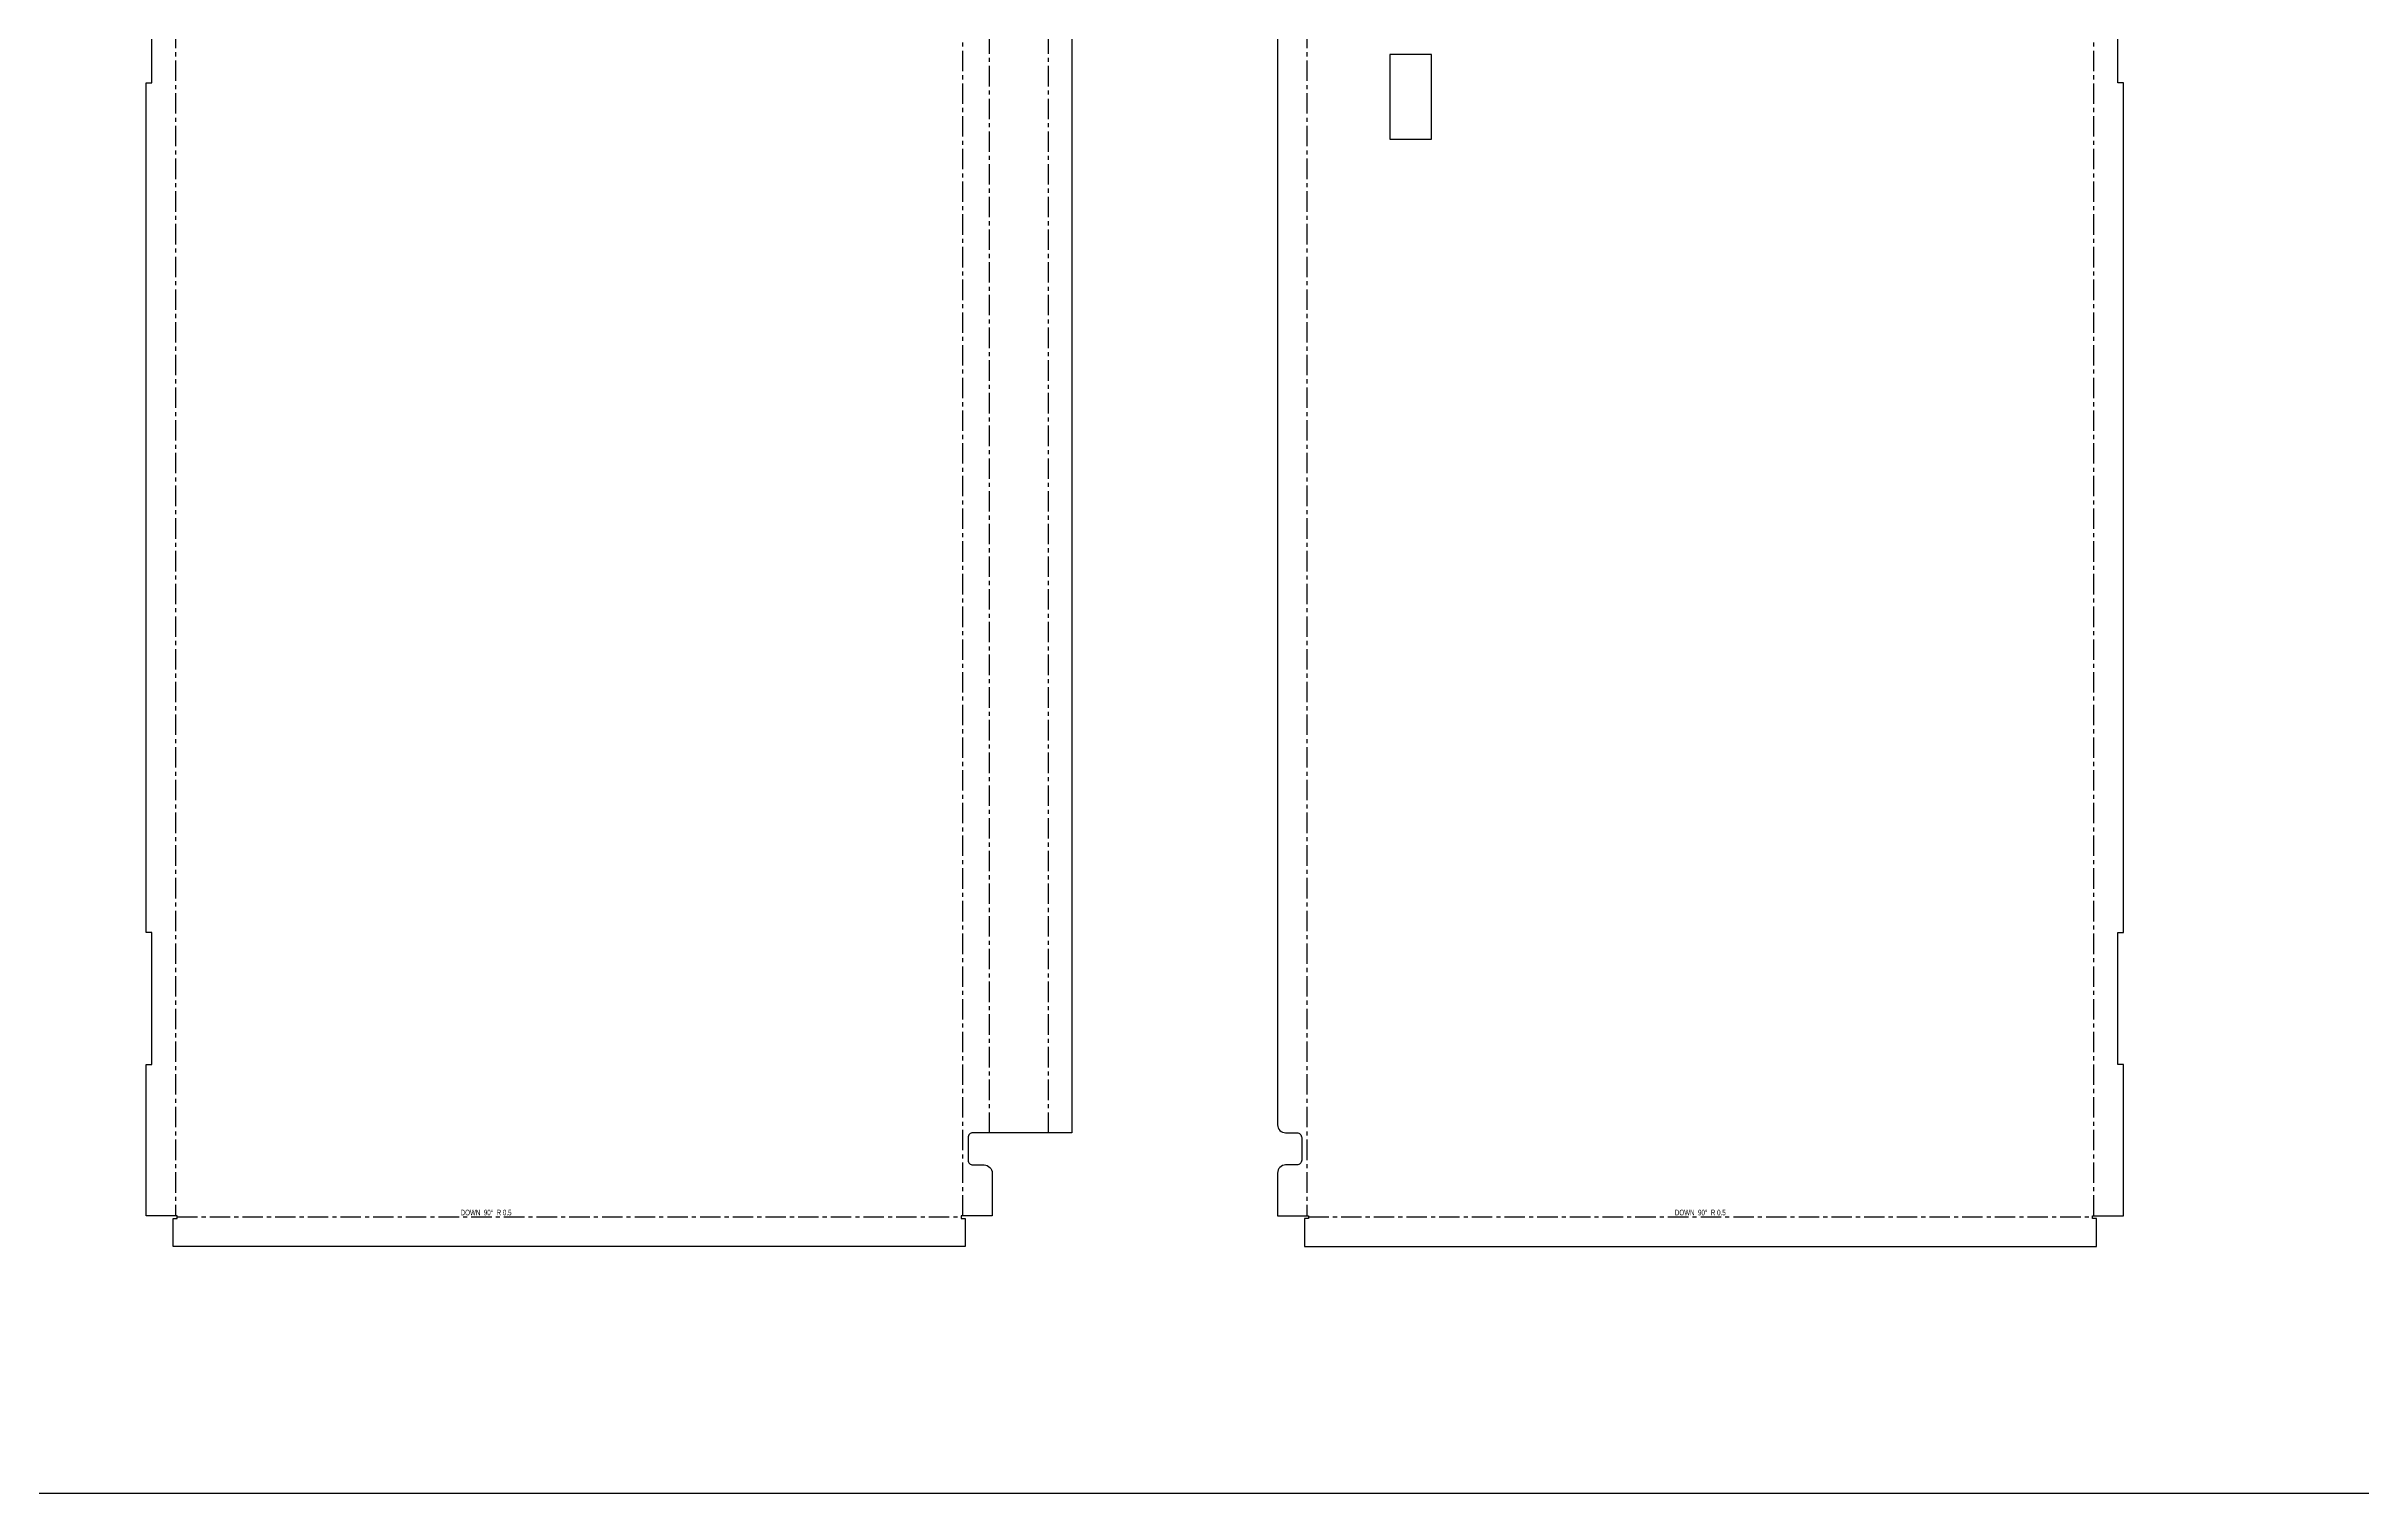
# Model space of a CAD drawing. Header units: inches. Extents: x 931 to 7871, y 712 to 4412.
# Drawn here: x 2962 to 4401, y 712 to 1611 of the extents above; entities that cross this region are included whole.
import ezdxf

# ---------------------------------------------------------------- set-up
doc = ezdxf.new("R2010")
doc.units = ezdxf.units.IN
doc.header["$MEASUREMENT"] = 0
doc.linetypes.add('CENTERX2', pattern=[20.32, 12.7, -2.54, 2.54, -2.54])
doc.layers.add('Bending Lines', color=4, linetype='Continuous')
doc.layers.add('NOTE', color=2, linetype='Continuous')
doc.styles.add('SLDTEXTSTYLE0', font='TXT', dxfattribs={"width": 0.660714})

msp = doc.modelspace()

# ---------------------------------------------------------------- linework, layer by layer
at = {"color": 7, "linetype": 'Continuous', "lineweight": 25}
for p, q in [((4249.8, 1588.7), (4249.8, 1670.7)), ((4253.3, 1588.7), (4249.8, 1588.7)), ((4249.8, 978.7), (4249.8, 1060.7)), ((4249.8, 1060.7), (4253.3, 1060.7)), ((4253.3, 978.7), (4249.8, 978.7))]:
    msp.add_line(p, q, dxfattribs=at)
for points in [[(3599.5, 2323.2), (3599.5, 936.2), (3544.5, 936.2), (3544.5, 936.2), (3538, 936.2, 0.414214), (3535, 933.2), (3535, 919.2, 0.414214), (3538, 916.2), (3545, 916.2, -0.414214), (3550, 911.2), (3550, 884.7), (3530.8, 884.7), (3530.8, 883), (3533.3, 883), (3533.3, 865.5), (3040.8, 865.5), (3040.8, 883), (3043.3, 883), (3043.3, 884.7), (3024.1, 884.7), (3024.1, 978.7), (3027.6, 978.7), (3027.6, 1060.7), (3024.1, 1060.7), (3024.1, 1588.7), (3027.6, 1588.7), (3027.6, 1670.7)], [(3727.4, 2318.2), (3727.4, 941.2, 0.414214), (3732.4, 936.2), (3739.4, 936.2, -0.414214), (3742.4, 933.2), (3742.4, 919.2, -0.414214), (3739.4, 916.2), (3732.4, 916.2, 0.414214), (3727.4, 911.2), (3727.4, 884.7), (3746.6, 884.7), (3746.6, 883), (3744.1, 883), (3744.1, 865.5), (4236.6, 865.5), (4236.6, 883), (4234.1, 883), (4234.1, 884.7), (4253.3, 884.7), (4253.3, 978.7)]]:
    msp.add_lwpolyline(points, format="xyb", dxfattribs=at)
msp.add_lwpolyline([(3823.1, 1553.7), (3823.1, 1606.2), (3797.1, 1606.2), (3797.1, 1553.7)], close=True, dxfattribs=at)
msp.add_lwpolyline([(4253.3, 1060.7), (4253.3, 1588.7)], dxfattribs=at)
at = {"layer": 'Bending Lines', "linetype": 'CENTERX2'}
for p, q in [((3042.4, 2374.7), (3042.4, 884.7)), ((3531.7, 884.7), (3531.7, 2374.7)), ((3745.7, 2374.7), (3745.7, 884.7)), ((4234.9, 884.7), (4234.9, 2374.7)), ((3548.4, 936.2), (3548.4, 2323.2)), ((3585.1, 936.2), (3585.1, 2323.2)), ((3043.3, 883.9), (3530.8, 883.9)), ((3746.6, 883.9), (4234.1, 883.9))]:
    msp.add_line(p, q, dxfattribs=at)
at = {"layer": 'NOTE'}
msp.add_lwpolyline([(931.4, 4412), (4517.2, 4412), (4517.2, 712), (931.4, 712)], close=True, dxfattribs=at)

# ---------------------------------------------------------------- texts
at = {"layer": 'Bending Lines', "linetype": 'CENTERX2', "char_height": 3.5, "attachment_point": 2, "style": 'SLDTEXTSTYLE0'}
for insert in [(3235.4, 888.4), (3990.2, 888.4)]:
    msp.add_mtext('DOWN  90°  R 0.5', dxfattribs=dict(at, insert=insert))

doc.saveas('drawing.dxf')
